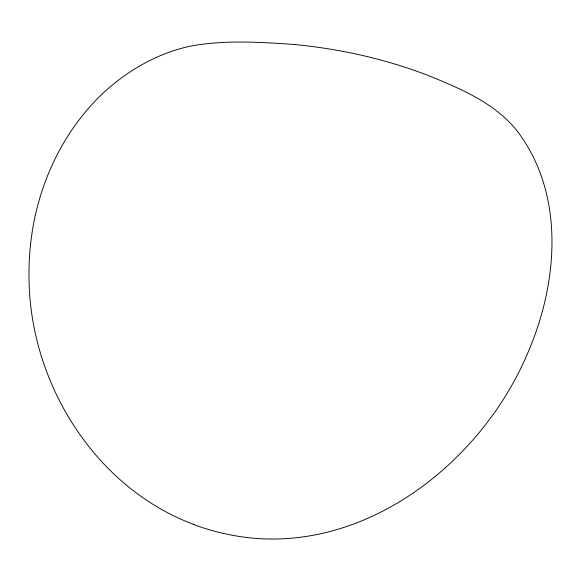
<?xml version="1.0" encoding="UTF-8"?>
<svg xmlns="http://www.w3.org/2000/svg" width="581" height="581" viewBox="0 0 581 581"><rect width="100%" height="100%" fill="white"/><g stroke="black" fill="none" stroke-linecap="round" stroke-linejoin="round"><path stroke-width="0.87" d="M223.663 533.438C353.212 563.49 479.717 468.01 528.078 352.202C558.101 282.7 565.335 194.366 517.213 131.074C495.361 103.374 462.011 89.409 430.318 76.322C405.756 66.677 380.344 59.262 354.563 53.706A459.636 342.107 -5.6 0 0 329.245 49A384.063 285.867 -5.6 0 0 289.672 44.141C256.526 41.926 222.821 40.053 189.98 46.219C160.116 52.74 132.591 67.686 109.439 87.462C65.508 125.576 38.68 181.054 31.28 238.341A292.032 285.903 7.5 0 0 29.094 282.41C31.606 385.501 95.85 487.938 194.025 524.57M223.656 533.481A238.733 229.604 84.2 0 1 194.003 524.628"/></g></svg>
